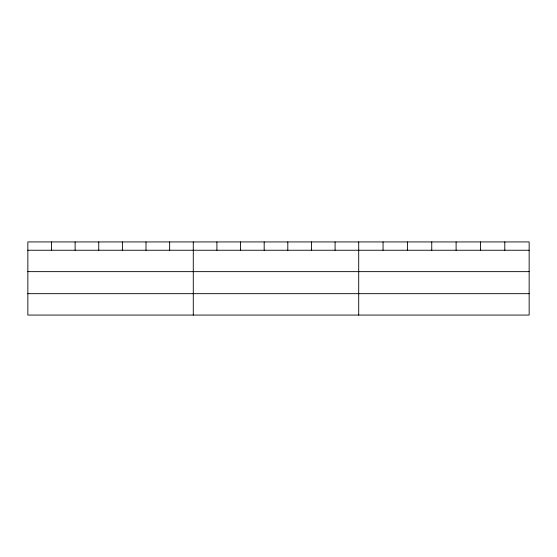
<?xml version="1.0" encoding="UTF-8"?>
<svg xmlns="http://www.w3.org/2000/svg" width="557" height="557" viewBox="0 0 557 557"><rect width="100%" height="100%" fill="white"/><g stroke="black" fill="none" stroke-linecap="round" stroke-linejoin="round"><path stroke-width="0.84" d="M529.15 271.642L529.15 241.933L27.85 241.933L27.85 315.067L529.15 315.067L529.15 271.642L27.85 271.642M27.85 250.246L529.15 250.246M27.85 293.678L529.15 293.678M504.802 241.933L504.802 250.246M480.454 241.933L480.454 250.246M456.106 241.933L456.106 250.246M431.752 241.933L431.752 250.246M407.404 241.933L407.404 250.246M383.056 241.933L383.056 250.246M358.708 241.933L358.708 315.067M335.077 241.933L335.077 250.246M311.44 241.933L311.44 250.246M287.809 241.933L287.809 250.246M264.178 241.933L264.178 250.246M240.547 241.933L240.547 250.246M216.91 241.933L216.91 250.246M193.279 241.933L193.279 315.067M169.648 241.933L169.648 250.246M146.011 241.933L146.011 250.246M122.38 241.933L122.38 250.246M98.749 241.933L98.749 250.246M75.118 241.933L75.118 250.246M51.481 241.933L51.481 250.246"/></g></svg>
